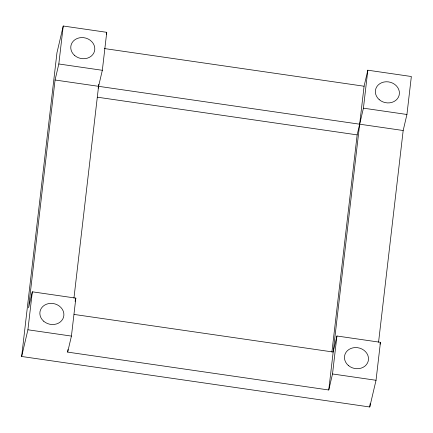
<?xml version="1.0" encoding="UTF-8"?>
<svg xmlns="http://www.w3.org/2000/svg" width="433" height="433" viewBox="0 0 433 433"><rect width="100%" height="100%" fill="white"/><g stroke="black" fill="none" stroke-linecap="round" stroke-linejoin="round"><path stroke-width="0.65" d="M74.092 314.434L333.172 352.024L336.934 335.997L380.445 342.308L376.033 380.282L369.766 406.988L21.65 356.483L56.967 52.718L63.234 26.012L106.745 32.323L102.334 70.298L98.572 86.319M63.234 26.012L58.818 63.981L55.061 80.008L28.573 307.831L32.329 291.81L75.845 298.12L71.429 336.089L67.672 352.116L328.761 389.992L332.517 373.966L336.934 335.997M21.65 356.483L27.912 329.778L32.329 291.81M67.672 352.116L67.981 349.453M73.956 298.061L98.805 84.321M331.916 351.986L357.155 134.88L363.422 108.174L367.834 70.2L411.35 76.517L406.933 114.485L403.177 130.512L378.556 342.254M328.761 389.992L364.077 86.227L367.834 70.2M369.766 406.988L370.155 403.637M106.296 34.245L106.745 32.323M98.134 88.202L98.426 86.946M75.093 301.325L75.845 298.12M379.995 344.235L380.445 342.308M104.326 48.545L364.077 86.227M58.818 63.981L102.334 70.298M363.422 108.174L406.933 114.485M55.061 80.008L403.177 130.512M97.409 97.198L357.155 134.88M27.912 329.778L71.429 336.089M332.517 373.966L376.033 380.282M348.278 365.409A12.108 10.495 13.2 0 0 368.202 361.171A12.108 10.495 13.2 0 0 352.965 347.84A12.108 10.495 13.2 0 0 348.278 365.409M43.636 321.183A12.108 10.495 13.2 0 0 63.586 317.026A12.108 10.495 13.2 0 0 48.409 303.641A12.108 10.495 13.2 0 0 43.636 321.183M74.579 55.419A12.108 10.495 13.2 0 0 94.502 51.186A12.108 10.495 13.2 0 0 79.266 37.855A12.108 10.495 13.2 0 0 74.579 55.419M379.184 99.612A12.108 10.495 13.2 0 0 399.107 95.374A12.108 10.495 13.2 0 0 383.865 82.043A12.108 10.495 13.2 0 0 379.184 99.612"/></g></svg>
